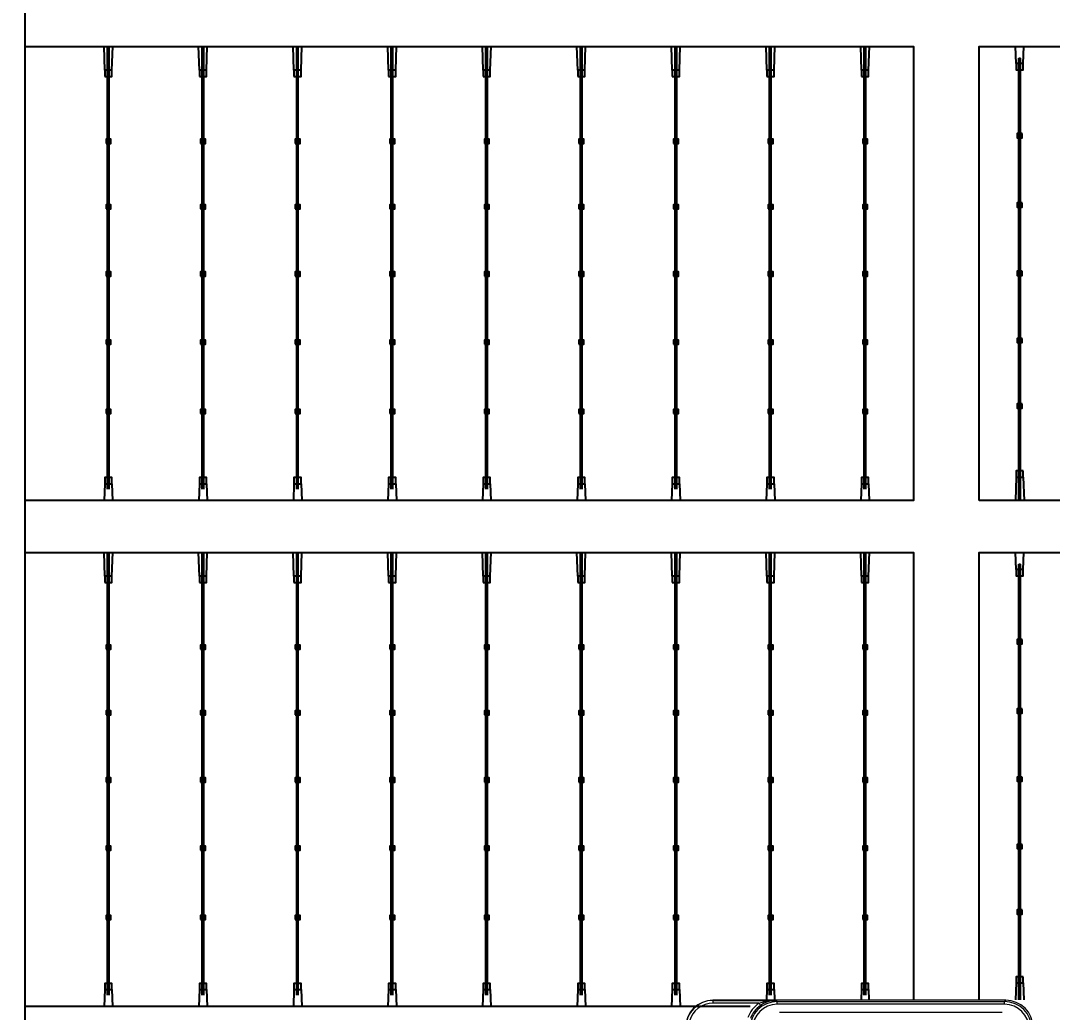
# Model space of a CAD drawing. Header units: millimetres. Extents: x 10297564 to 11610295, y -9287743 to -8409454.
# Drawn here: x 10423833 to 10426466, y -9090281 to -9087753 of the extents above; entities that cross this region are included whole.
import ezdxf

# ---------------------------------------------------------------- set-up
doc = ezdxf.new("R2010")
doc.units = ezdxf.units.MM
doc.header["$LTSCALE"] = 100
doc.layers.add('E1', color=1, linetype='Continuous')
doc.layers.add('Outline', color=5, linetype='Continuous', lineweight=25)
doc.styles.add('HL-S1', font='DotumChe.ttf')
doc.styles.add('MG', font='malgun.ttf')
doc.dimstyles.new('HL-100', dxfattribs={"dimscale": 100, "dimtxt": 3, "dimasz": 4, "dimexe": 2, "dimexo": 2, "dimgap": 1, "dimtad": 1, "dimdec": 0, "dimzin": 0, "dimlunit": 6, "dimtxsty": 'HL-S1', "dimblk": 'DOTSMALL', "dimcen": 4, "dimdle": 2, "dimclrd": 256, "dimclre": 256, "dimclrt": 4, "dimazin": 0, "dimtfac": 1, "dimtdec": 0, "dimtix": 1, "dimtmove": 2, "dimatfit": 3, "dimldrblk": 'DOTSMALL', "dimfxl": 1.5, "dimtolj": 1, "dimtzin": 0, "dimlwd": -1, "dimlwe": -1, "dimarcsym": 0})

# ---------------------------------------------------------------- blocks, each defined once
blk = doc.blocks.new('*D75')
at = {"layer": 'defpoints', "color": 0, "transparency": 16777216}
for p in [(10439230.2, -9073249.8), (10439230.2, -9073249.8), (10423426.7, -9107604.7)]:
    blk.add_point(p, dxfattribs=at)
at = {"layer": 'E1', "color": 1, "transparency": 16777216}
for p, q in [((10439593.6, -9073417), (10439593.6, -9073417)), ((10423593.8, -9107241.3), (10439063, -9073613.2)), ((10423790.1, -9107771.8), (10423790.1, -9107771.8))]:
    blk.add_line(p, q, dxfattribs=at)
for points in [[(10439002.4, -9073585.4), (10439123.6, -9073641.1), (10439230.2, -9073249.8)], [(10423533.3, -9107213.4), (10423654.4, -9107269.1), (10423426.7, -9107604.7)]]:
    blk.add_solid(points, dxfattribs=at)
at = {"layer": 'E1', "color": 7, "transparency": 16777216, "insert": (10430911.1, -9090235.3), "char_height": 500, "attachment_point": 5, "rotation": 65.2972, "style": 'MG'}
blk.add_mtext('\\A1;2711.1', dxfattribs=at)
blk = doc.blocks.new('_DotSmall')
at = {"color": 0, "linetype": 'ByBlock', "const_width": 0.5}
blk.add_lwpolyline([(-0.0625, 0, 1), (0.0625, 0, 1)], format="xyb", close=True, dxfattribs=at)

msp = doc.modelspace()

# ---------------------------------------------------------------- hatches: boundary and pattern name
at = {"true_color": 0x939598}
h = msp.add_hatch(color=252, dxfattribs=at)
h.dxf.hatch_style = 1
h.paths.add_polyline_path([(10424059.2, -9087818.9), (10424055.2, -9087818.9), (10424055.2, -9088947.3), (10424059.2, -9088947.3)])
h = msp.add_hatch(color=252, dxfattribs=at)
h.dxf.hatch_style = 1
h.paths.add_polyline_path([(10424300.5, -9087818.9), (10424296.5, -9087818.9), (10424296.5, -9088947.3), (10424300.5, -9088947.3)])
h = msp.add_hatch(color=252, dxfattribs=at)
h.dxf.hatch_style = 1
h.paths.add_polyline_path([(10424541.8, -9087818.9), (10424537.8, -9087818.9), (10424537.8, -9088947.3), (10424541.8, -9088947.3)])
h = msp.add_hatch(color=252, dxfattribs=at)
h.dxf.hatch_style = 1
h.paths.add_polyline_path([(10424783.1, -9087818.9), (10424779.1, -9087818.9), (10424779.1, -9088947.3), (10424783.1, -9088947.3)])
h = msp.add_hatch(color=252, dxfattribs=at)
h.dxf.hatch_style = 1
h.paths.add_polyline_path([(10425024.4, -9087818.9), (10425020.4, -9087818.9), (10425020.4, -9088947.3), (10425024.4, -9088947.3)])
h = msp.add_hatch(color=252, dxfattribs=at)
h.dxf.hatch_style = 1
h.paths.add_polyline_path([(10425265.7, -9087818.9), (10425261.7, -9087818.9), (10425261.7, -9088947.3), (10425265.7, -9088947.3)])
h = msp.add_hatch(color=252, dxfattribs=at)
h.dxf.hatch_style = 1
h.paths.add_polyline_path([(10425507.1, -9087818.9), (10425503, -9087818.9), (10425503, -9088947.3), (10425507.1, -9088947.3)])
h = msp.add_hatch(color=252, dxfattribs=at)
h.dxf.hatch_style = 1
h.paths.add_polyline_path([(10425748.4, -9087818.9), (10425744.3, -9087818.9), (10425744.3, -9088947.3), (10425748.4, -9088947.3)])
h = msp.add_hatch(color=252, dxfattribs=at)
h.dxf.hatch_style = 1
h.paths.add_polyline_path([(10425989.7, -9087818.9), (10425985.6, -9087818.9), (10425985.6, -9088947.3), (10425989.7, -9088947.3)])
h = msp.add_hatch(color=252, dxfattribs=at)
h.dxf.hatch_style = 1
h.paths.add_polyline_path([(10426380.4, -9088976.6), (10426384.4, -9088976.6), (10426384.4, -9087848.2), (10426380.4, -9087848.2)])
h = msp.add_hatch(color=252, dxfattribs=at)
h.dxf.hatch_style = 1
h.paths.add_polyline_path([(10424059.2, -9089109.1), (10424055.2, -9089109.1), (10424055.2, -9090237.6), (10424059.2, -9090237.6)])
h = msp.add_hatch(color=252, dxfattribs=at)
h.dxf.hatch_style = 1
h.paths.add_polyline_path([(10424300.5, -9089109.1), (10424296.5, -9089109.1), (10424296.5, -9090237.6), (10424300.5, -9090237.6)])
h = msp.add_hatch(color=252, dxfattribs=at)
h.dxf.hatch_style = 1
h.paths.add_polyline_path([(10424541.8, -9089109.1), (10424537.8, -9089109.1), (10424537.8, -9090237.6), (10424541.8, -9090237.6)])
h = msp.add_hatch(color=252, dxfattribs=at)
h.dxf.hatch_style = 1
h.paths.add_polyline_path([(10424783.1, -9089109.1), (10424779.1, -9089109.1), (10424779.1, -9090237.6), (10424783.1, -9090237.6)])
h = msp.add_hatch(color=252, dxfattribs=at)
h.dxf.hatch_style = 1
h.paths.add_polyline_path([(10425024.4, -9089109.1), (10425020.4, -9089109.1), (10425020.4, -9090237.6), (10425024.4, -9090237.6)])
h = msp.add_hatch(color=252, dxfattribs=at)
h.dxf.hatch_style = 1
h.paths.add_polyline_path([(10425265.7, -9089109.1), (10425261.7, -9089109.1), (10425261.7, -9090237.6), (10425265.7, -9090237.6)])
h = msp.add_hatch(color=252, dxfattribs=at)
h.dxf.hatch_style = 1
h.paths.add_polyline_path([(10425507.1, -9089109.1), (10425503, -9089109.1), (10425503, -9090237.6), (10425507.1, -9090237.6)])
h = msp.add_hatch(color=252, dxfattribs=at)
h.dxf.hatch_style = 1
h.paths.add_polyline_path([(10425748.4, -9089109.1), (10425744.3, -9089109.1), (10425744.3, -9090237.6), (10425748.4, -9090237.6)])
h = msp.add_hatch(color=252, dxfattribs=at)
h.dxf.hatch_style = 1
h.paths.add_polyline_path([(10425989.7, -9089109.1), (10425985.6, -9089109.1), (10425985.6, -9090237.6), (10425989.7, -9090237.6)])
h = msp.add_hatch(color=252, dxfattribs=at)
h.dxf.hatch_style = 1
h.paths.add_polyline_path([(10426380.4, -9090249.4), (10426384.4, -9090249.4), (10426384.4, -9089138.4), (10426380.4, -9089138.4)])

# ---------------------------------------------------------------- linework, layer by layer
for p, q in [((10423845.1, -9106731.9), (10423845.1, -9074108.7)), ((10424048.1, -9087879.2), (10424046.2, -9087818.9)), ((10424055.2, -9088947.3), (10424055.2, -9087818.9)), ((10424059.2, -9088947.3), (10424059.2, -9087818.9)), ((10424066.3, -9087879.2), (10424068.2, -9087818.9)), ((10424289.4, -9087879.2), (10424287.5, -9087818.9)), ((10424296.5, -9088947.3), (10424296.5, -9087818.9)), ((10424300.5, -9088947.3), (10424300.5, -9087818.9)), ((10424307.6, -9087879.2), (10424309.5, -9087818.9)), ((10424530.7, -9087879.2), (10424528.8, -9087818.9)), ((10424537.8, -9088947.3), (10424537.8, -9087818.9)), ((10424541.8, -9088947.3), (10424541.8, -9087818.9)), ((10424548.9, -9087879.2), (10424550.8, -9087818.9)), ((10424772, -9087879.2), (10424770.1, -9087818.9)), ((10424779.1, -9088947.3), (10424779.1, -9087818.9)), ((10424783.1, -9088947.3), (10424783.1, -9087818.9)), ((10424790.2, -9087879.2), (10424792.1, -9087818.9)), ((10425013.4, -9087879.2), (10425011.4, -9087818.9)), ((10425020.4, -9088947.3), (10425020.4, -9087818.9)), ((10425024.4, -9088947.3), (10425024.4, -9087818.9)), ((10425031.5, -9087879.2), (10425033.4, -9087818.9)), ((10425254.7, -9087879.2), (10425252.7, -9087818.9)), ((10425261.7, -9088947.3), (10425261.7, -9087818.9)), ((10425265.7, -9088947.3), (10425265.7, -9087818.9)), ((10425272.8, -9087879.2), (10425274.8, -9087818.9)), ((10425496, -9087879.2), (10425494, -9087818.9)), ((10425503, -9088947.3), (10425503, -9087818.9)), ((10425507.1, -9088947.3), (10425507.1, -9087818.9)), ((10425514.1, -9087879.2), (10425516.1, -9087818.9)), ((10425737.3, -9087879.2), (10425735.3, -9087818.9)), ((10425744.3, -9088947.3), (10425744.3, -9087818.9)), ((10425748.4, -9088947.3), (10425748.4, -9087818.9)), ((10425755.4, -9087879.2), (10425757.4, -9087818.9)), ((10425978.6, -9087879.2), (10425976.6, -9087818.9)), ((10425985.6, -9088947.3), (10425985.6, -9087818.9)), ((10425989.7, -9088947.3), (10425989.7, -9087818.9)), ((10425996.7, -9087879.2), (10425998.7, -9087818.9)), ((10426373.3, -9087862.2), (10426371.6, -9087818.9)), ((10426391.5, -9087862.2), (10426393.1, -9087818.9)), ((10426380.4, -9088976.6), (10426380.4, -9087848.2)), ((10426380.4, -9087848.2), (10426384.4, -9087848.2)), ((10426384.4, -9088976.6), (10426384.4, -9087848.2)), ((10424056.8, -9087879.9), (10424056.8, -9088222.2)), ((10424057.6, -9087879.9), (10424057.6, -9088222.2)), ((10424298.1, -9087879.9), (10424298.1, -9088393.4)), ((10424298.9, -9087879.9), (10424298.9, -9088393.4)), ((10424539.4, -9087879.9), (10424539.4, -9088393.4)), ((10424540.2, -9087879.9), (10424540.2, -9088393.4)), ((10424780.7, -9087879.9), (10424780.7, -9088393.4)), ((10424781.5, -9087879.9), (10424781.5, -9088393.4)), ((10425022, -9087879.9), (10425022, -9088393.4)), ((10425022.8, -9087879.9), (10425022.8, -9088393.4)), ((10425263.3, -9087879.9), (10425263.3, -9088393.4)), ((10425264.1, -9087879.9), (10425264.1, -9088393.4)), ((10425504.6, -9087879.9), (10425504.6, -9088393.4)), ((10425505.5, -9087879.9), (10425505.5, -9088393.4)), ((10425745.9, -9087879.9), (10425745.9, -9088393.4)), ((10425746.8, -9087879.9), (10425746.8, -9088393.4)), ((10425987.2, -9087879.9), (10425987.2, -9088393.4)), ((10425988.1, -9087879.9), (10425988.1, -9088393.4)), ((10426382, -9088040.7), (10426382, -9087878.2)), ((10426382.8, -9088040.7), (10426382.8, -9087878.2)), ((10426382, -9088391.6), (10426382, -9088051.2)), ((10426382.8, -9088391.6), (10426382.8, -9088051.2)), ((10424056.8, -9088232.6), (10424056.8, -9088393.4)), ((10424057.6, -9088232.6), (10424057.6, -9088393.4)), ((10424056.8, -9088403.9), (10424056.8, -9088744.4)), ((10424057.6, -9088403.9), (10424057.6, -9088744.4)), ((10424298.1, -9088403.9), (10424298.1, -9088744.4)), ((10424298.9, -9088403.9), (10424298.9, -9088744.4)), ((10424539.4, -9088403.9), (10424539.4, -9088744.4)), ((10424540.2, -9088403.9), (10424540.2, -9088744.4)), ((10424780.7, -9088403.9), (10424780.7, -9088744.4)), ((10424781.5, -9088403.9), (10424781.5, -9088744.4)), ((10425022, -9088403.9), (10425022, -9088744.4)), ((10425022.8, -9088403.9), (10425022.8, -9088744.4)), ((10425263.3, -9088403.9), (10425263.3, -9088744.4)), ((10425264.1, -9088403.9), (10425264.1, -9088744.4)), ((10425504.6, -9088403.9), (10425504.6, -9088744.4)), ((10425505.5, -9088403.9), (10425505.5, -9088744.4)), ((10425745.9, -9088403.9), (10425745.9, -9088744.4)), ((10425746.8, -9088403.9), (10425746.8, -9088744.4)), ((10425987.2, -9088403.9), (10425987.2, -9088744.4)), ((10425988.1, -9088403.9), (10425988.1, -9088744.4)), ((10426382, -9088915.7), (10426382, -9088402.1)), ((10426382.8, -9088915.7), (10426382.8, -9088402.1)), ((10424056.8, -9088754.8), (10424056.8, -9088917.3)), ((10424057.6, -9088754.8), (10424057.6, -9088917.3)), ((10424298.1, -9088754.8), (10424298.1, -9088917.3)), ((10424298.9, -9088754.8), (10424298.9, -9088917.3)), ((10424539.4, -9088754.8), (10424539.4, -9088917.3)), ((10424540.2, -9088754.8), (10424540.2, -9088917.3)), ((10424780.7, -9088754.8), (10424780.7, -9088917.3)), ((10424781.5, -9088754.8), (10424781.5, -9088917.3)), ((10425022, -9088754.8), (10425022, -9088917.3)), ((10425022.8, -9088754.8), (10425022.8, -9088917.3)), ((10425263.3, -9088754.8), (10425263.3, -9088917.3)), ((10425264.1, -9088754.8), (10425264.1, -9088917.3)), ((10425504.6, -9088754.8), (10425504.6, -9088917.3)), ((10425505.5, -9088754.8), (10425505.5, -9088917.3)), ((10425745.9, -9088754.8), (10425745.9, -9088917.3)), ((10425746.8, -9088754.8), (10425746.8, -9088917.3)), ((10425987.2, -9088754.8), (10425987.2, -9088917.3)), ((10425988.1, -9088754.8), (10425988.1, -9088917.3)), ((10426373.3, -9088916.4), (10426371.4, -9088976.6)), ((10426391.5, -9088916.4), (10426393.4, -9088976.6)), ((10424048.1, -9088933.4), (10424046.4, -9088976.6)), ((10424066.3, -9088933.4), (10424067.9, -9088976.6)), ((10424289.4, -9088933.4), (10424287.7, -9088976.6)), ((10424307.6, -9088933.4), (10424309.3, -9088976.6)), ((10424530.7, -9088933.4), (10424529.1, -9088976.6)), ((10424548.9, -9088933.4), (10424550.6, -9088976.6)), ((10424772, -9088933.4), (10424770.4, -9088976.6)), ((10424790.2, -9088933.4), (10424791.9, -9088976.6)), ((10425013.4, -9088933.4), (10425011.7, -9088976.6)), ((10425031.5, -9088933.4), (10425033.2, -9088976.6)), ((10425254.7, -9088933.4), (10425253, -9088976.6)), ((10425272.8, -9088933.4), (10425274.5, -9088976.6)), ((10425496, -9088933.4), (10425494.3, -9088976.6)), ((10425514.1, -9088933.4), (10425515.8, -9088976.6)), ((10425737.3, -9088933.4), (10425735.6, -9088976.6)), ((10425755.4, -9088933.4), (10425757.1, -9088976.6)), ((10425978.6, -9088933.4), (10425976.9, -9088976.6)), ((10425996.7, -9088933.4), (10425998.4, -9088976.6)), ((10424048.1, -9089169.4), (10424046.2, -9089109.1)), ((10424055.2, -9090237.6), (10424055.2, -9089109.1)), ((10424059.2, -9090237.6), (10424059.2, -9089109.1)), ((10424066.3, -9089169.4), (10424068.2, -9089109.1)), ((10424289.4, -9089169.4), (10424287.5, -9089109.1)), ((10424296.5, -9090237.6), (10424296.5, -9089109.1)), ((10424300.5, -9090237.6), (10424300.5, -9089109.1)), ((10424307.6, -9089169.4), (10424309.5, -9089109.1)), ((10424530.7, -9089169.4), (10424528.8, -9089109.1)), ((10424537.8, -9090237.6), (10424537.8, -9089109.1)), ((10424541.8, -9090237.6), (10424541.8, -9089109.1)), ((10424548.9, -9089169.4), (10424550.8, -9089109.1)), ((10424772, -9089169.4), (10424770.1, -9089109.1)), ((10424779.1, -9090237.6), (10424779.1, -9089109.1)), ((10424783.1, -9090237.6), (10424783.1, -9089109.1)), ((10424790.2, -9089169.4), (10424792.1, -9089109.1)), ((10425013.4, -9089169.4), (10425011.4, -9089109.1)), ((10425020.4, -9090237.6), (10425020.4, -9089109.1)), ((10425024.4, -9090237.6), (10425024.4, -9089109.1)), ((10425031.5, -9089169.4), (10425033.4, -9089109.1)), ((10425254.7, -9089169.4), (10425252.7, -9089109.1)), ((10425261.7, -9090237.6), (10425261.7, -9089109.1)), ((10425265.7, -9090237.6), (10425265.7, -9089109.1)), ((10425272.8, -9089169.4), (10425274.8, -9089109.1)), ((10425496, -9089169.4), (10425494, -9089109.1)), ((10425503, -9090237.6), (10425503, -9089109.1)), ((10425507.1, -9090237.6), (10425507.1, -9089109.1)), ((10425514.1, -9089169.4), (10425516.1, -9089109.1)), ((10425737.3, -9089169.4), (10425735.3, -9089109.1)), ((10425744.3, -9090237.6), (10425744.3, -9089109.1)), ((10425748.4, -9090237.6), (10425748.4, -9089109.1)), ((10425755.4, -9089169.4), (10425757.4, -9089109.1)), ((10425978.6, -9089169.4), (10425976.6, -9089109.1)), ((10425985.6, -9090237.6), (10425985.6, -9089109.1)), ((10425989.7, -9090237.6), (10425989.7, -9089109.1)), ((10425996.7, -9089169.4), (10425998.7, -9089109.1)), ((10426373.3, -9089152.4), (10426371.6, -9089109.1)), ((10426391.5, -9089152.4), (10426393.1, -9089109.1)), ((10426380.4, -9090249.4), (10426380.4, -9089138.4)), ((10426380.4, -9089138.4), (10426384.4, -9089138.4)), ((10426384.4, -9090249.4), (10426384.4, -9089138.4)), ((10424056.8, -9089170.1), (10424056.8, -9089512.4)), ((10424057.6, -9089170.1), (10424057.6, -9089512.4)), ((10424298.1, -9089170.1), (10424298.1, -9089683.7)), ((10424298.9, -9089170.1), (10424298.9, -9089683.7)), ((10424539.4, -9089170.1), (10424539.4, -9089683.7)), ((10424540.2, -9089170.1), (10424540.2, -9089683.7)), ((10424780.7, -9089170.1), (10424780.7, -9089683.7)), ((10424781.5, -9089170.1), (10424781.5, -9089683.7)), ((10425022, -9089170.1), (10425022, -9089683.7)), ((10425022.8, -9089170.1), (10425022.8, -9089683.7)), ((10425263.3, -9089170.1), (10425263.3, -9089683.7)), ((10425264.1, -9089170.1), (10425264.1, -9089683.7)), ((10425504.6, -9089170.1), (10425504.6, -9089683.7)), ((10425505.5, -9089170.1), (10425505.5, -9089683.7)), ((10425745.9, -9089170.1), (10425745.9, -9089683.7)), ((10425746.8, -9089170.1), (10425746.8, -9089683.7)), ((10425987.2, -9089170.1), (10425987.2, -9089683.7)), ((10425988.1, -9089170.1), (10425988.1, -9089683.7)), ((10426382, -9089330.9), (10426382, -9089168.4)), ((10426382.8, -9089330.9), (10426382.8, -9089168.4)), ((10426382, -9089681.9), (10426382, -9089341.4)), ((10426382.8, -9089681.9), (10426382.8, -9089341.4)), ((10424056.8, -9089522.8), (10424056.8, -9089683.7)), ((10424057.6, -9089522.8), (10424057.6, -9089683.7)), ((10424056.8, -9089694.1), (10424056.8, -9090034.6)), ((10424057.6, -9089694.1), (10424057.6, -9090034.6)), ((10424298.1, -9089694.1), (10424298.1, -9090034.6)), ((10424298.9, -9089694.1), (10424298.9, -9090034.6)), ((10424539.4, -9089694.1), (10424539.4, -9090034.6)), ((10424540.2, -9089694.1), (10424540.2, -9090034.6)), ((10424780.7, -9089694.1), (10424780.7, -9090034.6)), ((10424781.5, -9089694.1), (10424781.5, -9090034.6)), ((10425022, -9089694.1), (10425022, -9090034.6)), ((10425022.8, -9089694.1), (10425022.8, -9090034.6)), ((10425263.3, -9089694.1), (10425263.3, -9090034.6)), ((10425264.1, -9089694.1), (10425264.1, -9090034.6)), ((10425504.6, -9089694.1), (10425504.6, -9090034.6)), ((10425505.5, -9089694.1), (10425505.5, -9090034.6)), ((10425745.9, -9089694.1), (10425745.9, -9090034.6)), ((10425746.8, -9089694.1), (10425746.8, -9090034.6)), ((10425987.2, -9089694.1), (10425987.2, -9090034.6)), ((10425988.1, -9089694.1), (10425988.1, -9090034.6)), ((10426382, -9090205.9), (10426382, -9089692.3)), ((10426382.8, -9090205.9), (10426382.8, -9089692.3)), ((10424056.8, -9090045.1), (10424056.8, -9090207.6)), ((10424057.6, -9090045.1), (10424057.6, -9090207.6)), ((10424298.1, -9090045.1), (10424298.1, -9090207.6)), ((10424298.9, -9090045.1), (10424298.9, -9090207.6)), ((10424539.4, -9090045.1), (10424539.4, -9090207.6)), ((10424540.2, -9090045.1), (10424540.2, -9090207.6)), ((10424780.7, -9090045.1), (10424780.7, -9090207.6)), ((10424781.5, -9090045.1), (10424781.5, -9090207.6)), ((10425022, -9090045.1), (10425022, -9090207.6)), ((10425022.8, -9090045.1), (10425022.8, -9090207.6)), ((10425263.3, -9090045.1), (10425263.3, -9090207.6)), ((10425264.1, -9090045.1), (10425264.1, -9090207.6)), ((10425504.6, -9090045.1), (10425504.6, -9090207.6)), ((10425505.5, -9090045.1), (10425505.5, -9090207.6)), ((10425745.9, -9090045.1), (10425745.9, -9090207.6)), ((10425746.8, -9090045.1), (10425746.8, -9090207.6)), ((10425987.2, -9090045.1), (10425987.2, -9090207.6)), ((10425988.1, -9090045.1), (10425988.1, -9090207.6)), ((10426373.3, -9090206.6), (10426371.9, -9090249.4)), ((10426391.5, -9090206.6), (10426392.8, -9090249.4)), ((10424048.1, -9090223.6), (10424046.4, -9090266.8)), ((10424066.3, -9090223.6), (10424067.9, -9090266.8)), ((10424289.4, -9090223.6), (10424287.7, -9090266.8)), ((10424307.6, -9090223.6), (10424309.3, -9090266.8)), ((10424530.7, -9090223.6), (10424529.1, -9090266.8)), ((10424548.9, -9090223.6), (10424550.6, -9090266.8)), ((10424772, -9090223.6), (10424770.4, -9090266.8)), ((10424790.2, -9090223.6), (10424791.9, -9090266.8)), ((10425013.4, -9090223.6), (10425011.7, -9090266.8)), ((10425031.5, -9090223.6), (10425033.2, -9090266.8)), ((10425254.7, -9090223.6), (10425253, -9090266.8)), ((10425272.8, -9090223.6), (10425274.5, -9090266.8)), ((10425496, -9090223.6), (10425494.3, -9090266.8)), ((10425514.1, -9090223.6), (10425515.8, -9090266.8)), ((10425737.3, -9090223.6), (10425736.3, -9090249.6)), ((10425755.4, -9090223.6), (10425756.4, -9090249.4)), ((10425978.6, -9090223.6), (10425977.6, -9090249.4)), ((10425996.7, -9090223.6), (10425997.7, -9090249.4))]:
    msp.add_line(p, q)
at = {"color": 7, "linetype": 'Continuous', "lineweight": 15}
for p, q in [((10425599.7, -9090250.7), (10425600.1, -9090251.1)), ((10426346.6, -9090250.7), (10425599.7, -9090250.7)), ((10425600.1, -9090251.1), (10425760.6, -9090251.1)), ((10425600.1, -9090258), (10425600.1, -9090251.1)), ((10425717.1, -9090258), (10425600.1, -9090258)), ((10425760.6, -9090251.1), (10425763.6, -9090254)), ((10425763.6, -9090260.9), (10425763.6, -9090254)), ((10425763.6, -9090254), (10426343.3, -9090254)), ((10426343.3, -9090260.9), (10425763.6, -9090260.9)), ((10426343.3, -9090254), (10426346.6, -9090250.7)), ((10426343.3, -9090260.9), (10426343.3, -9090254)), ((10426337.5, -9090281.5), (10425769.4, -9090281.5))]:
    msp.add_line(p, q, dxfattribs=at)
at = {"color": 4}
for points in [[(10426391.5, -9087862.2), (10426373.3, -9087862.2), (10426373.3, -9087878.2), (10426391.5, -9087878.2)], [(10424048.1, -9087895.2), (10424066.3, -9087895.2), (10424066.3, -9087879.2), (10424048.1, -9087879.2)], [(10424289.4, -9087895.2), (10424307.6, -9087895.2), (10424307.6, -9087879.2), (10424289.4, -9087879.2)], [(10424530.7, -9087895.2), (10424548.9, -9087895.2), (10424548.9, -9087879.2), (10424530.7, -9087879.2)], [(10424772, -9087895.2), (10424790.2, -9087895.2), (10424790.2, -9087879.2), (10424772, -9087879.2)], [(10425013.4, -9087895.2), (10425031.5, -9087895.2), (10425031.5, -9087879.2), (10425013.4, -9087879.2)], [(10425254.7, -9087895.2), (10425272.8, -9087895.2), (10425272.8, -9087879.2), (10425254.7, -9087879.2)], [(10425496, -9087895.2), (10425514.1, -9087895.2), (10425514.1, -9087879.2), (10425496, -9087879.2)], [(10425737.3, -9087895.2), (10425755.4, -9087895.2), (10425755.4, -9087879.2), (10425737.3, -9087879.2)], [(10425978.6, -9087895.2), (10425996.7, -9087895.2), (10425996.7, -9087879.2), (10425978.6, -9087879.2)], [(10426388.3, -9088040.7), (10426375.8, -9088040.7), (10426375.8, -9088051.2), (10426388.3, -9088051.2)], [(10424051.3, -9088065.5), (10424063.8, -9088065.5), (10424063.8, -9088055.1), (10424051.3, -9088055.1)], [(10424292.6, -9088065.5), (10424305.1, -9088065.5), (10424305.1, -9088055.1), (10424292.6, -9088055.1)], [(10424533.9, -9088065.5), (10424546.4, -9088065.5), (10424546.4, -9088055.1), (10424533.9, -9088055.1)], [(10424775.2, -9088065.5), (10424787.7, -9088065.5), (10424787.7, -9088055.1), (10424775.2, -9088055.1)], [(10425016.5, -9088065.5), (10425029, -9088065.5), (10425029, -9088055.1), (10425016.5, -9088055.1)], [(10425257.8, -9088065.5), (10425270.4, -9088065.5), (10425270.4, -9088055.1), (10425257.8, -9088055.1)], [(10425499.1, -9088065.5), (10425511.7, -9088065.5), (10425511.7, -9088055.1), (10425499.1, -9088055.1)], [(10425740.4, -9088065.5), (10425753, -9088065.5), (10425753, -9088055.1), (10425740.4, -9088055.1)], [(10425981.7, -9088065.5), (10425994.3, -9088065.5), (10425994.3, -9088055.1), (10425981.7, -9088055.1)], [(10424051.3, -9088232.6), (10424063.8, -9088232.6), (10424063.8, -9088222.2), (10424051.3, -9088222.2)], [(10424292.6, -9088232.6), (10424305.1, -9088232.6), (10424305.1, -9088222.2), (10424292.6, -9088222.2)], [(10424533.9, -9088232.6), (10424546.4, -9088232.6), (10424546.4, -9088222.2), (10424533.9, -9088222.2)], [(10424775.2, -9088232.6), (10424787.7, -9088232.6), (10424787.7, -9088222.2), (10424775.2, -9088222.2)], [(10425016.5, -9088232.6), (10425029, -9088232.6), (10425029, -9088222.2), (10425016.5, -9088222.2)], [(10425257.8, -9088232.6), (10425270.4, -9088232.6), (10425270.4, -9088222.2), (10425257.8, -9088222.2)], [(10425499.1, -9088232.6), (10425511.7, -9088232.6), (10425511.7, -9088222.2), (10425499.1, -9088222.2)], [(10425740.4, -9088232.6), (10425753, -9088232.6), (10425753, -9088222.2), (10425740.4, -9088222.2)], [(10425981.7, -9088232.6), (10425994.3, -9088232.6), (10425994.3, -9088222.2), (10425981.7, -9088222.2)], [(10426388.3, -9088217.6), (10426375.8, -9088217.6), (10426375.8, -9088228), (10426388.3, -9088228)], [(10424051.3, -9088403.9), (10424063.8, -9088403.9), (10424063.8, -9088393.4), (10424051.3, -9088393.4)], [(10424292.6, -9088403.9), (10424305.1, -9088403.9), (10424305.1, -9088393.4), (10424292.6, -9088393.4)], [(10424533.9, -9088403.9), (10424546.4, -9088403.9), (10424546.4, -9088393.4), (10424533.9, -9088393.4)], [(10424775.2, -9088403.9), (10424787.7, -9088403.9), (10424787.7, -9088393.4), (10424775.2, -9088393.4)], [(10425016.5, -9088403.9), (10425029, -9088403.9), (10425029, -9088393.4), (10425016.5, -9088393.4)], [(10425257.8, -9088403.9), (10425270.4, -9088403.9), (10425270.4, -9088393.4), (10425257.8, -9088393.4)], [(10425499.1, -9088403.9), (10425511.7, -9088403.9), (10425511.7, -9088393.4), (10425499.1, -9088393.4)], [(10425740.4, -9088403.9), (10425753, -9088403.9), (10425753, -9088393.4), (10425740.4, -9088393.4)], [(10425981.7, -9088403.9), (10425994.3, -9088403.9), (10425994.3, -9088393.4), (10425981.7, -9088393.4)], [(10426388.3, -9088391.6), (10426375.8, -9088391.6), (10426375.8, -9088402.1), (10426388.3, -9088402.1)], [(10424051.3, -9088578), (10424063.8, -9088578), (10424063.8, -9088567.5), (10424051.3, -9088567.5)], [(10424292.6, -9088578), (10424305.1, -9088578), (10424305.1, -9088567.5), (10424292.6, -9088567.5)], [(10424533.9, -9088578), (10424546.4, -9088578), (10424546.4, -9088567.5), (10424533.9, -9088567.5)], [(10424775.2, -9088578), (10424787.7, -9088578), (10424787.7, -9088567.5), (10424775.2, -9088567.5)], [(10425016.5, -9088578), (10425029, -9088578), (10425029, -9088567.5), (10425016.5, -9088567.5)], [(10425257.8, -9088578), (10425270.4, -9088578), (10425270.4, -9088567.5), (10425257.8, -9088567.5)], [(10425499.1, -9088578), (10425511.7, -9088578), (10425511.7, -9088567.5), (10425499.1, -9088567.5)], [(10425740.4, -9088578), (10425753, -9088578), (10425753, -9088567.5), (10425740.4, -9088567.5)], [(10425981.7, -9088578), (10425994.3, -9088578), (10425994.3, -9088567.5), (10425981.7, -9088567.5)], [(10426388.3, -9088562.9), (10426375.8, -9088562.9), (10426375.8, -9088573.4), (10426388.3, -9088573.4)], [(10426388.3, -9088730), (10426375.8, -9088730), (10426375.8, -9088740.5), (10426388.3, -9088740.5)], [(10424051.3, -9088754.8), (10424063.8, -9088754.8), (10424063.8, -9088744.4), (10424051.3, -9088744.4)], [(10424292.6, -9088754.8), (10424305.1, -9088754.8), (10424305.1, -9088744.4), (10424292.6, -9088744.4)], [(10424533.9, -9088754.8), (10424546.4, -9088754.8), (10424546.4, -9088744.4), (10424533.9, -9088744.4)], [(10424775.2, -9088754.8), (10424787.7, -9088754.8), (10424787.7, -9088744.4), (10424775.2, -9088744.4)], [(10425016.5, -9088754.8), (10425029, -9088754.8), (10425029, -9088744.4), (10425016.5, -9088744.4)], [(10425257.8, -9088754.8), (10425270.4, -9088754.8), (10425270.4, -9088744.4), (10425257.8, -9088744.4)], [(10425499.1, -9088754.8), (10425511.7, -9088754.8), (10425511.7, -9088744.4), (10425499.1, -9088744.4)], [(10425740.4, -9088754.8), (10425753, -9088754.8), (10425753, -9088744.4), (10425740.4, -9088744.4)], [(10425981.7, -9088754.8), (10425994.3, -9088754.8), (10425994.3, -9088744.4), (10425981.7, -9088744.4)], [(10424048.1, -9088933.4), (10424066.3, -9088933.4), (10424066.3, -9088917.3), (10424048.1, -9088917.3)], [(10424289.4, -9088933.4), (10424307.6, -9088933.4), (10424307.6, -9088917.3), (10424289.4, -9088917.3)], [(10424530.7, -9088933.4), (10424548.9, -9088933.4), (10424548.9, -9088917.3), (10424530.7, -9088917.3)], [(10424772, -9088933.4), (10424790.2, -9088933.4), (10424790.2, -9088917.3), (10424772, -9088917.3)], [(10425013.4, -9088933.4), (10425031.5, -9088933.4), (10425031.5, -9088917.3), (10425013.4, -9088917.3)], [(10425254.7, -9088933.4), (10425272.8, -9088933.4), (10425272.8, -9088917.3), (10425254.7, -9088917.3)], [(10425496, -9088933.4), (10425514.1, -9088933.4), (10425514.1, -9088917.3), (10425496, -9088917.3)], [(10425737.3, -9088933.4), (10425755.4, -9088933.4), (10425755.4, -9088917.3), (10425737.3, -9088917.3)], [(10425978.6, -9088933.4), (10425996.7, -9088933.4), (10425996.7, -9088917.3), (10425978.6, -9088917.3)], [(10426391.5, -9088900.3), (10426373.3, -9088900.3), (10426373.3, -9088916.4), (10426391.5, -9088916.4)], [(10426391.5, -9089152.4), (10426373.3, -9089152.4), (10426373.3, -9089168.4), (10426391.5, -9089168.4)], [(10424048.1, -9089185.4), (10424066.3, -9089185.4), (10424066.3, -9089169.4), (10424048.1, -9089169.4)], [(10424289.4, -9089185.4), (10424307.6, -9089185.4), (10424307.6, -9089169.4), (10424289.4, -9089169.4)], [(10424530.7, -9089185.4), (10424548.9, -9089185.4), (10424548.9, -9089169.4), (10424530.7, -9089169.4)], [(10424772, -9089185.4), (10424790.2, -9089185.4), (10424790.2, -9089169.4), (10424772, -9089169.4)], [(10425013.4, -9089185.4), (10425031.5, -9089185.4), (10425031.5, -9089169.4), (10425013.4, -9089169.4)], [(10425254.7, -9089185.4), (10425272.8, -9089185.4), (10425272.8, -9089169.4), (10425254.7, -9089169.4)], [(10425496, -9089185.4), (10425514.1, -9089185.4), (10425514.1, -9089169.4), (10425496, -9089169.4)], [(10425737.3, -9089185.4), (10425755.4, -9089185.4), (10425755.4, -9089169.4), (10425737.3, -9089169.4)], [(10425978.6, -9089185.4), (10425996.7, -9089185.4), (10425996.7, -9089169.4), (10425978.6, -9089169.4)], [(10426388.3, -9089330.9), (10426375.8, -9089330.9), (10426375.8, -9089341.4), (10426388.3, -9089341.4)], [(10424051.3, -9089355.7), (10424063.8, -9089355.7), (10424063.8, -9089345.3), (10424051.3, -9089345.3)], [(10424292.6, -9089355.7), (10424305.1, -9089355.7), (10424305.1, -9089345.3), (10424292.6, -9089345.3)], [(10424533.9, -9089355.7), (10424546.4, -9089355.7), (10424546.4, -9089345.3), (10424533.9, -9089345.3)], [(10424775.2, -9089355.7), (10424787.7, -9089355.7), (10424787.7, -9089345.3), (10424775.2, -9089345.3)], [(10425016.5, -9089355.7), (10425029, -9089355.7), (10425029, -9089345.3), (10425016.5, -9089345.3)], [(10425257.8, -9089355.7), (10425270.4, -9089355.7), (10425270.4, -9089345.3), (10425257.8, -9089345.3)], [(10425499.1, -9089355.7), (10425511.7, -9089355.7), (10425511.7, -9089345.3), (10425499.1, -9089345.3)], [(10425740.4, -9089355.7), (10425753, -9089355.7), (10425753, -9089345.3), (10425740.4, -9089345.3)], [(10425981.7, -9089355.7), (10425994.3, -9089355.7), (10425994.3, -9089345.3), (10425981.7, -9089345.3)], [(10424051.3, -9089522.8), (10424063.8, -9089522.8), (10424063.8, -9089512.4), (10424051.3, -9089512.4)], [(10424292.6, -9089522.8), (10424305.1, -9089522.8), (10424305.1, -9089512.4), (10424292.6, -9089512.4)], [(10424533.9, -9089522.8), (10424546.4, -9089522.8), (10424546.4, -9089512.4), (10424533.9, -9089512.4)], [(10424775.2, -9089522.8), (10424787.7, -9089522.8), (10424787.7, -9089512.4), (10424775.2, -9089512.4)], [(10425016.5, -9089522.8), (10425029, -9089522.8), (10425029, -9089512.4), (10425016.5, -9089512.4)], [(10425257.8, -9089522.8), (10425270.4, -9089522.8), (10425270.4, -9089512.4), (10425257.8, -9089512.4)], [(10425499.1, -9089522.8), (10425511.7, -9089522.8), (10425511.7, -9089512.4), (10425499.1, -9089512.4)], [(10425740.4, -9089522.8), (10425753, -9089522.8), (10425753, -9089512.4), (10425740.4, -9089512.4)], [(10425981.7, -9089522.8), (10425994.3, -9089522.8), (10425994.3, -9089512.4), (10425981.7, -9089512.4)], [(10426388.3, -9089507.8), (10426375.8, -9089507.8), (10426375.8, -9089518.2), (10426388.3, -9089518.2)], [(10424051.3, -9089694.1), (10424063.8, -9089694.1), (10424063.8, -9089683.7), (10424051.3, -9089683.7)], [(10424292.6, -9089694.1), (10424305.1, -9089694.1), (10424305.1, -9089683.7), (10424292.6, -9089683.7)], [(10424533.9, -9089694.1), (10424546.4, -9089694.1), (10424546.4, -9089683.7), (10424533.9, -9089683.7)], [(10424775.2, -9089694.1), (10424787.7, -9089694.1), (10424787.7, -9089683.7), (10424775.2, -9089683.7)], [(10425016.5, -9089694.1), (10425029, -9089694.1), (10425029, -9089683.7), (10425016.5, -9089683.7)], [(10425257.8, -9089694.1), (10425270.4, -9089694.1), (10425270.4, -9089683.7), (10425257.8, -9089683.7)], [(10425499.1, -9089694.1), (10425511.7, -9089694.1), (10425511.7, -9089683.7), (10425499.1, -9089683.7)], [(10425740.4, -9089694.1), (10425753, -9089694.1), (10425753, -9089683.7), (10425740.4, -9089683.7)], [(10425981.7, -9089694.1), (10425994.3, -9089694.1), (10425994.3, -9089683.7), (10425981.7, -9089683.7)], [(10426388.3, -9089681.9), (10426375.8, -9089681.9), (10426375.8, -9089692.3), (10426388.3, -9089692.3)], [(10424051.3, -9089868.2), (10424063.8, -9089868.2), (10424063.8, -9089857.7), (10424051.3, -9089857.7)], [(10424292.6, -9089868.2), (10424305.1, -9089868.2), (10424305.1, -9089857.7), (10424292.6, -9089857.7)], [(10424533.9, -9089868.2), (10424546.4, -9089868.2), (10424546.4, -9089857.7), (10424533.9, -9089857.7)], [(10424775.2, -9089868.2), (10424787.7, -9089868.2), (10424787.7, -9089857.7), (10424775.2, -9089857.7)], [(10425016.5, -9089868.2), (10425029, -9089868.2), (10425029, -9089857.7), (10425016.5, -9089857.7)], [(10425257.8, -9089868.2), (10425270.4, -9089868.2), (10425270.4, -9089857.7), (10425257.8, -9089857.7)], [(10425499.1, -9089868.2), (10425511.7, -9089868.2), (10425511.7, -9089857.7), (10425499.1, -9089857.7)], [(10425740.4, -9089868.2), (10425753, -9089868.2), (10425753, -9089857.7), (10425740.4, -9089857.7)], [(10425981.7, -9089868.2), (10425994.3, -9089868.2), (10425994.3, -9089857.7), (10425981.7, -9089857.7)], [(10426388.3, -9089853.1), (10426375.8, -9089853.1), (10426375.8, -9089863.6), (10426388.3, -9089863.6)], [(10426388.3, -9090020.2), (10426375.8, -9090020.2), (10426375.8, -9090030.7), (10426388.3, -9090030.7)], [(10424051.3, -9090045.1), (10424063.8, -9090045.1), (10424063.8, -9090034.6), (10424051.3, -9090034.6)], [(10424292.6, -9090045.1), (10424305.1, -9090045.1), (10424305.1, -9090034.6), (10424292.6, -9090034.6)], [(10424533.9, -9090045.1), (10424546.4, -9090045.1), (10424546.4, -9090034.6), (10424533.9, -9090034.6)], [(10424775.2, -9090045.1), (10424787.7, -9090045.1), (10424787.7, -9090034.6), (10424775.2, -9090034.6)], [(10425016.5, -9090045.1), (10425029, -9090045.1), (10425029, -9090034.6), (10425016.5, -9090034.6)], [(10425257.8, -9090045.1), (10425270.4, -9090045.1), (10425270.4, -9090034.6), (10425257.8, -9090034.6)], [(10425499.1, -9090045.1), (10425511.7, -9090045.1), (10425511.7, -9090034.6), (10425499.1, -9090034.6)], [(10425740.4, -9090045.1), (10425753, -9090045.1), (10425753, -9090034.6), (10425740.4, -9090034.6)], [(10425981.7, -9090045.1), (10425994.3, -9090045.1), (10425994.3, -9090034.6), (10425981.7, -9090034.6)], [(10424048.1, -9090223.6), (10424066.3, -9090223.6), (10424066.3, -9090207.6), (10424048.1, -9090207.6)], [(10424289.4, -9090223.6), (10424307.6, -9090223.6), (10424307.6, -9090207.6), (10424289.4, -9090207.6)], [(10424530.7, -9090223.6), (10424548.9, -9090223.6), (10424548.9, -9090207.6), (10424530.7, -9090207.6)], [(10424772, -9090223.6), (10424790.2, -9090223.6), (10424790.2, -9090207.6), (10424772, -9090207.6)], [(10425013.4, -9090223.6), (10425031.5, -9090223.6), (10425031.5, -9090207.6), (10425013.4, -9090207.6)], [(10425254.7, -9090223.6), (10425272.8, -9090223.6), (10425272.8, -9090207.6), (10425254.7, -9090207.6)], [(10425496, -9090223.6), (10425514.1, -9090223.6), (10425514.1, -9090207.6), (10425496, -9090207.6)], [(10425737.3, -9090223.6), (10425755.4, -9090223.6), (10425755.4, -9090207.6), (10425737.3, -9090207.6)], [(10425978.6, -9090223.6), (10425996.7, -9090223.6), (10425996.7, -9090207.6), (10425978.6, -9090207.6)], [(10426391.5, -9090190.6), (10426373.3, -9090190.6), (10426373.3, -9090206.6), (10426391.5, -9090206.6)]]:
    msp.add_lwpolyline(points, close=True, dxfattribs=at)
at = {"color": 7, "linetype": 'Continuous', "lineweight": 15, "flags": 128}
msp.add_lwpolyline([(10425721.1, -9090263.8), (10425721, -9090263.6), (10425720.8, -9090263.3), (10425720.4, -9090262.7), (10425719.9, -9090262), (10425719.3, -9090261.2), (10425718.6, -9090260.2), (10425717.9, -9090259.1), (10425717.1, -9090258)], dxfattribs=at)
at = {"color": 7, "linetype": 'Continuous', "lineweight": 15}
for centre, major_axis, ratio, start_param, end_param in [((10425599.7, -9090320.4), (49.3, -49.3), 0.999756, 2.356347, 3.926839), ((10425600.1, -9090320.8), (49.3, -49.3), 0.999756, 2.356347, 3.926839), ((10425600.1, -9090320.8), (-44.4, 44.4), 0.999695, 5.497939, 6.800719), ((10425760.9, -9090321), (54.3, -54.3), 0.999695, 2.963361, 3.580797), ((10425763.6, -9090323.7), (49.3, -49.3), 0.999756, 2.356347, 3.926839), ((10425763.6, -9090323.7), (44.4, -44.4), 0.999695, 2.356347, 3.926839), ((10426343.3, -9090323.7), (49.3, 49.3), 0.999756, 5.497939, 7.068431), ((10426343.3, -9090323.7), (-44.4, -44.4), 0.999695, 2.356347, 3.926839), ((10426346.5, -9090320.4), (49.3, 49.3), 0.999756, 5.497939, 7.068431), ((10425760.9, -9090321), (49.3, -49.3), 0.999635, 2.963361, 3.580797)]:
    msp.add_ellipse(centre, major_axis=major_axis, ratio=ratio, start_param=start_param, end_param=end_param, dxfattribs=at)
for points, knots in [([(10425717.1, -9090258), (10425720.9, -9090256.9), (10425732.2, -9090253.4), (10425746.8, -9090251.5), (10425757.5, -9090251.1), (10425760.6, -9090251.1), (10425760.6, -9090251.1)], [0, 0, 0, 0, 0.2650594, 0.7909726, 0.9953682, 1, 1, 1, 1]), ([(10425760.6, -9090251.1), (10425760.6, -9090251.1), (10425757.8, -9090251.1), (10425748.1, -9090251.8), (10425734.5, -9090255.4), (10425724.5, -9090261.6), (10425721.1, -9090263.8)], [0, 0, 0, 0, 0.004434, 0.206745, 0.728763, 1, 1, 1, 1])]:
    msp.add_open_spline(points, degree=3, knots=knots, dxfattribs=at)
at = {"layer": 'Outline'}
for points in [[(10423845.1, -9087818.9), (10426111.7, -9087818.9), (10426111.7, -9088976.6), (10423845.1, -9088976.6)], [(10423845.1, -9089109.1), (10426111.7, -9089109.1), (10426111.7, -9090249.4)], [(10426279.1, -9090249.4), (10426279.1, -9089109.1), (10428678.2, -9089109.1), (10428678.2, -9090266.8), (10426533.4, -9090266.8)], [(10425695, -9090266.8), (10423845.1, -9090266.8)]]:
    msp.add_lwpolyline(points, dxfattribs=at)
msp.add_lwpolyline([(10426279.1, -9088976.6), (10426279.1, -9087818.9), (10428678.2, -9087818.9), (10428678.2, -9088976.6)], close=True, dxfattribs=at)

# ---------------------------------------------------------------- dimensions: what is measured, and where the dimension line sits
at = {"layer": 'E1'}
dim = msp.add_aligned_dim(p1=(10423426.7, -9107604.7), p2=(10439230.2, -9073249.8), distance=0, text='2711.1', dimstyle='HL-100', override={"dimscale": 200, "dimtxt": 2.5, "dimasz": 2, "dimtxsty": 'MG', "dimsah": 1, "dimclrd": 1, "dimclre": 1, "dimclrt": 7}, dxfattribs=at)
dim.commit()
dim.dimension.update_dxf_attribs({"geometry": '*D75', "text_midpoint": (10430911.1, -9090235.3)})

doc.saveas('drawing.dxf')
